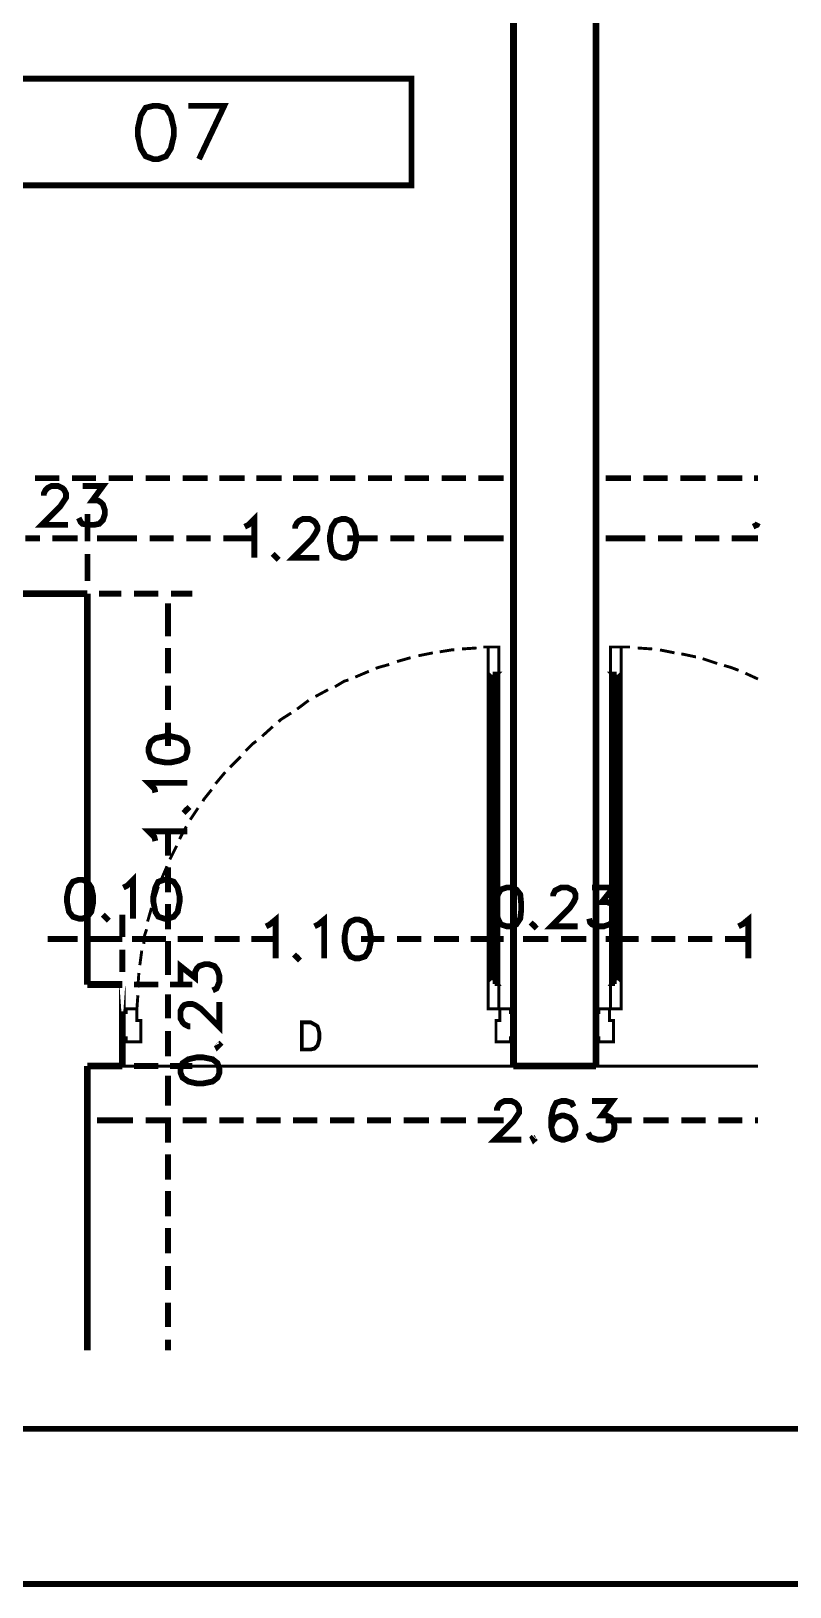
# Model space of a CAD drawing. Extents: x 0.2 to 11.4, y 0.2 to 8.2.
# Drawn here: x 8.153 to 9.456, y 0.233 to 2.907 of the extents above; entities that cross this region are included whole.
import ezdxf

# ---------------------------------------------------------------- set-up
doc = ezdxf.new("R2010")
doc.units = 0
doc.layers.get('0').update_dxf_attribs({"linetype": 'CONTINUOUS'})

msp = doc.modelspace()

# ---------------------------------------------------------------- linework, layer by layer
at = {"color": 0}
for points, const_width in [([(0.228353, 0.238336), (11.4183, 0.238336), (11.4183, 8.15169), (0.228353, 8.15169), (0.228353, 0.238336)], 0.01), ([(0.495008, 0.504992), (11.1517, 0.504992), (11.1517, 7.88499), (0.495008, 7.88499), (0.495008, 0.504992)], 0.01), ([(8.80664, 2.82497), (8.80664, 2.64165), (8.01497, 2.64165), (8.01497, 2.82497), (8.80664, 2.82497)], 0.01), ([(8.36333, 2.77832), (8.34999, 2.77501), (8.34169, 2.76167), (8.33664, 2.74001), (8.33664, 2.72667), (8.34169, 2.70503), (8.34999, 2.69168), (8.36333, 2.68668), (8.37169, 2.68668), (8.38499, 2.69168), (8.39333, 2.70503), (8.39833, 2.72667), (8.39833, 2.74001), (8.39333, 2.76167), (8.38499, 2.77501), (8.37169, 2.77832), (8.36333, 2.77832)], 0.01), ([(8.68668, 2.06836), (8.67665, 2.065), (8.66997, 2.05501), (8.66667, 2.03999), (8.66667, 2.03), (8.66997, 2.01335), (8.67665, 2.00499), (8.68668, 2.00168), (8.69336, 2.00168), (8.70167, 2.00499), (8.70833, 2.01335), (8.71164, 2.03), (8.71164, 2.03999), (8.70833, 2.05501), (8.70167, 2.065), (8.69336, 2.06836), (8.68668, 2.06836)], 0.01), ([(8.93832, 1.80333), (8.94336, 1.79833), (8.94835, 1.79833), (8.94835, 1.80333), (8.95665, 1.80333), (8.95665, 1.84831), (8.93832, 1.84831), (8.93832, 1.80333)], 0.005), ([(9.16667, 1.80333), (9.16168, 1.79833), (9.15668, 1.79833), (9.15668, 1.80333), (9.14833, 1.80333), (9.14833, 1.84831), (9.16667, 1.84831), (9.16667, 1.80333)], 0.005), ([(8.95167, 1.27165), (8.95167, 1.80333), (8.94835, 1.80333), (8.94835, 1.27165), (8.95167, 1.27165)], 0.005), ([(9.15332, 1.27165), (9.15332, 1.80333), (9.15668, 1.80333), (9.15668, 1.27165), (9.15332, 1.27165)], 0.005), ([(8.35499, 1.66835), (8.35835, 1.65831), (8.36664, 1.65332), (8.38336, 1.65001), (8.39333, 1.65001), (8.40831, 1.65332), (8.41835, 1.65831), (8.42165, 1.66835), (8.42165, 1.67503), (8.41835, 1.685), (8.40831, 1.69168), (8.39333, 1.69499), (8.38336, 1.69499), (8.36664, 1.69168), (8.35835, 1.685), (8.35499, 1.67503), (8.35499, 1.66835)], 0.01), ([(8.23503, 1.44835), (8.22499, 1.44499), (8.21832, 1.435), (8.215, 1.41997), (8.215, 1.41), (8.21832, 1.39333), (8.22499, 1.38498), (8.23503, 1.38167), (8.24164, 1.38167), (8.25, 1.38498), (8.25667, 1.39333), (8.25999, 1.41), (8.25999, 1.41997), (8.25667, 1.435), (8.25, 1.44499), (8.24164, 1.44835), (8.23503, 1.44835)], 0.01), ([(8.38167, 1.44835), (8.37169, 1.44499), (8.36664, 1.435), (8.36333, 1.41997), (8.36333, 1.41), (8.36664, 1.39333), (8.37169, 1.38498), (8.38167, 1.38167), (8.38835, 1.38167), (8.39833, 1.38498), (8.405, 1.39333), (8.40831, 1.41), (8.40831, 1.41997), (8.405, 1.435), (8.39833, 1.44499), (8.38835, 1.44835), (8.38167, 1.44835)], 0.01), ([(8.97, 1.435), (8.96001, 1.43164), (8.95503, 1.42333), (8.95167, 1.40668), (8.95167, 1.39665), (8.95503, 1.38167), (8.96001, 1.37169), (8.97, 1.36833), (8.97667, 1.36833), (8.98665, 1.37169), (8.99333, 1.38167), (8.99501, 1.39665), (8.99501, 1.40668), (8.99333, 1.42333), (8.98665, 1.43164), (8.97667, 1.435), (8.97, 1.435)], 0.01), ([(8.71001, 1.37999), (8.70167, 1.37668), (8.69499, 1.36833), (8.69168, 1.35167), (8.69168, 1.34169), (8.69499, 1.32666), (8.70167, 1.31668), (8.71001, 1.31331), (8.71669, 1.31331), (8.72667, 1.31668), (8.73335, 1.32666), (8.73665, 1.34169), (8.73665, 1.35167), (8.73335, 1.36833), (8.72667, 1.37668), (8.71669, 1.37999), (8.71001, 1.37999)], 0.01), ([(8.31, 1.26834), (8.31, 1.12831), (8.31, 1.26834)], 0.011667), ([(8.31, 1.26834), (8.31, 1.12831), (8.31, 1.26834)], 0.011667), ([(8.31, 1.26834), (8.31, 1.12831), (8.31, 1.26834)], 0.01), ([(8.31, 1.26834), (8.31, 1.12831), (8.31, 1.26834)], 0.01), ([(8.93832, 1.27333), (8.94336, 1.27832), (8.94835, 1.27832), (8.94835, 1.27165), (8.95665, 1.27165), (8.95665, 1.22667), (8.93832, 1.22667), (8.93832, 1.27333)], 0.005), ([(9.16667, 1.27333), (9.16168, 1.27832), (9.15668, 1.27832), (9.15668, 1.27165), (9.14833, 1.27165), (9.14833, 1.22667), (9.16667, 1.22667), (9.16667, 1.27333)], 0.005), ([(8.34169, 1.18001), (8.34169, 1.16998), (8.31668, 1.16998), (8.31668, 1.17665), (8.31, 1.17665), (8.31, 1.22), (8.31668, 1.22), (8.31668, 1.22667), (8.33501, 1.22667), (8.33501, 1.20665), (8.34169, 1.20665), (8.34169, 1.18001)], 0.005), ([(8.61833, 1.15668), (8.61833, 1.20334), (8.63336, 1.20334), (8.63997, 1.19998), (8.64501, 1.19667), (8.64665, 1.19168), (8.64833, 1.185), (8.64833, 1.17502), (8.64665, 1.16835), (8.64501, 1.16336), (8.63997, 1.15831), (8.63336, 1.15668), (8.61833, 1.15668)], 0.006667), ([(8.95167, 1.18001), (8.95167, 1.16998), (8.97667, 1.16998), (8.97667, 1.17665), (8.98167, 1.17665), (8.98167, 1.22), (8.97667, 1.22), (8.97667, 1.22667), (8.95833, 1.22667), (8.95833, 1.20665), (8.95167, 1.20665), (8.95167, 1.18001)], 0.005), ([(9.15332, 1.18001), (9.15332, 1.16998), (9.12831, 1.16998), (9.12831, 1.17665), (9.12332, 1.17665), (9.12332, 1.22), (9.12831, 1.22), (9.12831, 1.22667), (9.14665, 1.22667), (9.14665, 1.20665), (9.15332, 1.20665), (9.15332, 1.18001)], 0.005), ([(8.41, 1.11664), (8.41336, 1.10834), (8.42333, 1.10167), (8.43832, 1.09831), (8.44835, 1.09831), (8.465, 1.10167), (8.47331, 1.10834), (8.47667, 1.11664), (8.47667, 1.12332), (8.47331, 1.13336), (8.465, 1.13997), (8.44835, 1.14334), (8.43832, 1.14334), (8.42333, 1.13997), (8.41336, 1.13336), (8.41, 1.12332), (8.41, 1.11664)], 0.01)]:
    msp.add_lwpolyline(points, close=True, dxfattribs=dict(at, const_width=const_width))
for points, const_width in [([(8.98167, 1.12831), (8.98167, 5.78836)], 0.011667), ([(8.98167, 1.12831), (8.98167, 5.78836)], 0.01), ([(9.12332, 1.12831), (9.12332, 5.78836)], 0.011667), ([(9.12332, 1.12831), (9.12332, 5.78836)], 0.01), ([(8.42333, 2.77832), (8.48503, 2.77832), (8.44168, 2.68668)], 0.01), ([(8.98167, 2.14833), (8.98167, 2.18001)], 0.01), ([(9.12332, 2.14833), (9.12332, 2.18001)], 0.01), ([(8.20167, 2.13835), (8.16, 2.13835)], 0.01), ([(8.26497, 2.13835), (8.22331, 2.13835)], 0.01), ([(8.32835, 2.13835), (8.28668, 2.13835)], 0.01), ([(8.39165, 2.13835), (8.34999, 2.13835)], 0.01), ([(8.45665, 2.13835), (8.41336, 2.13835)], 0.01), ([(8.52001, 2.13835), (8.47667, 2.13835)], 0.01), ([(8.58333, 2.13835), (8.53999, 2.13835)], 0.01), ([(8.64665, 2.13835), (8.60335, 2.13835)], 0.01), ([(8.71001, 2.13835), (8.66667, 2.13835)], 0.01), ([(8.77333, 2.13835), (8.73167, 2.13835)], 0.01), ([(8.83664, 2.13835), (8.79497, 2.13835)], 0.01), ([(8.90001, 2.13835), (8.85835, 2.13835)], 0.01), ([(8.94835, 2.13835), (8.92165, 2.13835)], 0.01), ([(8.965, 2.13835), (8.94835, 2.13835)], 0.01), ([(9.13997, 2.13835), (9.15668, 2.13835)], 0.01), ([(9.15668, 2.13835), (9.18332, 2.13835)], 0.01), ([(9.20503, 2.13835), (9.24669, 2.13835)], 0.01), ([(9.26833, 2.13835), (9.31168, 2.13835)], 0.01), ([(9.33165, 2.13835), (9.375, 2.13835)], 0.01), ([(9.39501, 2.13835), (9.40169, 2.13835)], 0.01), ([(8.17503, 2.10835), (8.17503, 2.11165), (8.17833, 2.11833), (8.18164, 2.12169), (8.18832, 2.125), (8.19997, 2.125), (8.20665, 2.12169), (8.21001, 2.11833), (8.21332, 2.11165), (8.21332, 2.10499), (8.21001, 2.09999), (8.20335, 2.09), (8.17165, 2.05832), (8.21669, 2.05832)], 0.01), ([(8.24164, 2.125), (8.27669, 2.125), (8.25836, 2.09999), (8.26833, 2.09999), (8.27333, 2.09668), (8.27669, 2.09332), (8.28, 2.08333), (8.28, 2.07667), (8.27669, 2.06668), (8.27001, 2.06), (8.26167, 2.05832), (8.25168, 2.05832), (8.24164, 2.06), (8.23833, 2.06332), (8.23503, 2.06999)], 0.01), ([(8.98167, 2.09332), (8.98167, 2.12668)], 0.01), ([(9.12332, 2.09332), (9.12332, 2.12668)], 0.01), ([(8.25, 2.03), (8.25, 2.07667)], 0.01), ([(8.25, 2.03), (8.25, 2.07667)], 0.01), ([(8.52001, 2.05501), (8.52669, 2.05832), (8.53668, 2.06836), (8.53668, 2.00168)], 0.01), ([(8.60667, 2.05165), (8.60667, 2.05501), (8.61003, 2.06168), (8.61333, 2.065), (8.62001, 2.06836), (8.63167, 2.06836), (8.63835, 2.065), (8.64165, 2.06168), (8.64501, 2.05501), (8.64501, 2.05003), (8.64165, 2.04335), (8.63499, 2.03331), (8.60335, 2.00168), (8.64833, 2.00168)], 0.01), ([(8.98167, 2.03), (8.98167, 2.07667)], 0.01), ([(9.12332, 2.03), (9.12332, 2.07667)], 0.01), ([(9.39333, 2.05501), (9.40001, 2.05832), (9.40169, 2.06168)], 0.01), ([(8.14333, 2.035), (8.16835, 2.035)], 0.01), ([(8.19, 2.035), (8.21669, 2.035)], 0.01), ([(8.23335, 2.035), (8.21669, 2.035)], 0.01), ([(8.26665, 2.035), (8.28331, 2.035)], 0.01), ([(8.28331, 2.035), (8.33501, 2.035)], 0.01), ([(8.35667, 2.035), (8.39833, 2.035)], 0.01), ([(8.41997, 2.035), (8.46164, 2.035)], 0.01), ([(8.48335, 2.035), (8.53668, 2.035)], 0.01), ([(8.74832, 2.035), (8.69667, 2.035)], 0.01), ([(8.81168, 2.035), (8.77001, 2.035)], 0.01), ([(8.875, 2.035), (8.83333, 2.035)], 0.01), ([(8.94835, 2.035), (8.89665, 2.035)], 0.01), ([(8.965, 2.035), (8.94835, 2.035)], 0.01), ([(9.13997, 2.035), (9.15668, 2.035)], 0.01), ([(9.15668, 2.035), (9.20833, 2.035)], 0.01), ([(9.22999, 2.035), (9.27165, 2.035)], 0.01), ([(9.29335, 2.035), (9.33501, 2.035)], 0.01), ([(9.35667, 2.035), (9.40169, 2.035)], 0.01), ([(8.25, 1.96164), (8.25, 2.00836)], 0.01), ([(8.25, 1.96164), (8.25, 2.00836)], 0.01), ([(8.57497, 2.00836), (8.57167, 2.00499), (8.57497, 2.00168), (8.57835, 2.00499)], 0.01), ([(8.98167, 1.96164), (8.98167, 2.00836)], 0.01), ([(9.12332, 1.96164), (9.12332, 2.00836)], 0.01), ([(8.25, 1.94), (6.44168, 1.94)], 0.011667), ([(8.25, 1.94), (6.44168, 1.94)], 0.011667), ([(8.25, 1.94), (6.44168, 1.94)], 0.01), ([(8.25, 1.94), (6.44168, 1.94)], 0.01), ([(8.25, 1.94), (8.25, 1.26834)], 0.011667), ([(8.25, 1.94), (8.25, 1.26834)], 0.011667), ([(8.25, 1.94), (8.25, 1.26834)], 0.01), ([(8.25, 1.94), (8.25, 1.26834)], 0.01), ([(8.27001, 1.94), (8.30832, 1.94)], 0.01), ([(8.33003, 1.94), (8.37169, 1.94)], 0.01), ([(8.38835, 1.92333), (8.38835, 1.90668)], 0.01), ([(8.39333, 1.94), (8.43001, 1.94)], 0.01), ([(8.38835, 1.90668), (8.38835, 1.86664)], 0.01), ([(8.38835, 1.84668), (8.38835, 1.80333)], 0.01), ([(8.85499, 1.84), (8.875, 1.84332), (8.87999, 1.84332)], 0.005), ([(8.89333, 1.845), (8.91835, 1.84668)], 0.005), ([(8.93001, 1.84831), (8.93832, 1.84831)], 0.005), ([(9.18164, 1.84831), (9.16667, 1.84831)], 0.005), ([(9.22, 1.845), (9.19499, 1.84668)], 0.005), ([(9.25836, 1.83832), (9.23335, 1.84332)], 0.005), ([(8.74501, 1.81168), (8.75, 1.81332), (8.76833, 1.81836)], 0.005), ([(8.78168, 1.82335), (8.80501, 1.83003)], 0.005), ([(8.81836, 1.83333), (8.84332, 1.83832)], 0.005), ([(9.29497, 1.83165), (9.29335, 1.83165), (9.27001, 1.83664)], 0.005), ([(9.33165, 1.81999), (9.30664, 1.82835)], 0.005), ([(9.36833, 1.80832), (9.35499, 1.81332), (9.34332, 1.81668)], 0.005), ([(8.67503, 1.78), (8.69168, 1.78999), (8.69835, 1.79167)], 0.005), ([(8.71001, 1.79665), (8.73335, 1.80664)], 0.005), ([(8.93832, 1.80333), (8.93832, 1.27333)], 0.005), ([(8.94336, 1.79833), (8.94336, 1.27832)], 0.005), ([(8.95665, 1.80333), (8.95665, 1.79833), (8.95167, 1.79833), (8.95167, 1.80333), (8.95665, 1.80333), (8.95167, 1.79833)], 0.005), ([(8.95167, 1.80333), (8.95665, 1.79833), (8.95665, 1.27501)], 0.005), ([(9.14833, 1.80333), (9.14833, 1.79833), (9.15332, 1.79833), (9.15332, 1.80333), (9.14833, 1.80333), (9.15332, 1.79833)], 0.005), ([(9.15332, 1.80333), (9.14833, 1.79833), (9.14833, 1.27501)], 0.005), ([(9.16168, 1.79833), (9.16168, 1.27832)], 0.005), ([(9.16667, 1.80333), (9.16667, 1.27333)], 0.005), ([(9.40169, 1.79335), (9.37999, 1.80333)], 0.005), ([(8.38835, 1.78168), (8.38835, 1.74001)], 0.01), ([(8.64165, 1.76335), (8.66336, 1.77501)], 0.005), ([(8.61003, 1.74164), (8.62999, 1.75667)], 0.005), ([(8.38835, 1.71832), (8.38835, 1.67833)], 0.01), ([(8.55003, 1.69499), (8.56836, 1.71164)], 0.005), ([(8.57835, 1.72), (8.58165, 1.72331), (8.59999, 1.73503)], 0.005), ([(8.52165, 1.66997), (8.53331, 1.68164), (8.53999, 1.68668)], 0.005), ([(8.49501, 1.64165), (8.51335, 1.66)], 0.005), ([(8.47, 1.61333), (8.48665, 1.63336)], 0.005), ([(8.36664, 1.59831), (8.36501, 1.60499), (8.35499, 1.61501), (8.42165, 1.61501)], 0.01), ([(8.44835, 1.58333), (8.44997, 1.58664), (8.46332, 1.60335)], 0.005), ([(8.41499, 1.56999), (8.41835, 1.56668), (8.42165, 1.56999), (8.41835, 1.57335)], 0.01), ([(8.42665, 1.55165), (8.44, 1.57167)], 0.005), ([(8.36664, 1.51497), (8.36501, 1.52165), (8.35499, 1.53168), (8.42165, 1.53168)], 0.01), ([(8.38835, 1.49001), (8.38835, 1.53)], 0.01), ([(8.40831, 1.51833), (8.41499, 1.53168), (8.41997, 1.53999)], 0.005), ([(8.39165, 1.48335), (8.40332, 1.50667)], 0.005), ([(8.37668, 1.44835), (8.38667, 1.47168)], 0.005), ([(8.38835, 1.42665), (8.38835, 1.47)], 0.01), ([(8.31168, 1.435), (8.31836, 1.43832), (8.32835, 1.44835), (8.32835, 1.38167)], 0.01), ([(8.36333, 1.41336), (8.36501, 1.41499), (8.37169, 1.43668)], 0.005), ([(9.05003, 1.41997), (9.05003, 1.42333), (9.05333, 1.43001), (9.05664, 1.43164), (9.06332, 1.435), (9.07497, 1.435), (9.08165, 1.43164), (9.08501, 1.43001), (9.08832, 1.42333), (9.08832, 1.41667), (9.08501, 1.41), (9.07835, 1.40001), (9.04665, 1.36833), (9.09169, 1.36833)], 0.01), ([(9.11664, 1.435), (9.15332, 1.435), (9.13336, 1.41), (9.14333, 1.41), (9.15001, 1.40668), (9.15332, 1.40332), (9.155, 1.39333), (9.155, 1.38835), (9.15332, 1.37831), (9.14665, 1.37169), (9.13667, 1.36833), (9.12668, 1.36833), (9.11664, 1.37169), (9.11333, 1.375), (9.11165, 1.38167)], 0.01), ([(8.25, 1.34999), (8.25, 1.38835)], 0.01), ([(8.28331, 1.38835), (8.28, 1.38498), (8.28331, 1.38167), (8.28668, 1.38498)], 0.01), ([(8.31, 1.34999), (8.31, 1.38835)], 0.01), ([(8.31, 1.34999), (8.31, 1.38835)], 0.01), ([(8.35335, 1.37668), (8.36003, 1.40001)], 0.005), ([(8.38835, 1.36334), (8.38835, 1.40668)], 0.01), ([(8.55664, 1.36833), (8.56332, 1.37169), (8.57335, 1.37999), (8.57335, 1.31331)], 0.01), ([(8.63997, 1.36833), (8.64665, 1.37169), (8.65668, 1.37999), (8.65668, 1.31331)], 0.01), ([(8.98167, 1.34999), (8.98167, 1.38835)], 0.01), ([(8.98167, 1.34999), (8.98167, 1.38835)], 0.01), ([(9.12332, 1.34999), (9.12332, 1.38835)], 0.01), ([(9.12332, 1.34999), (9.12332, 1.38835)], 0.01), ([(9.36833, 1.36833), (9.375, 1.37169), (9.38499, 1.37999), (9.38499, 1.31331)], 0.01), ([(8.34668, 1.33832), (8.34831, 1.35335), (8.35167, 1.36334)], 0.005), ([(9.01833, 1.375), (9.01497, 1.37169), (9.01833, 1.36833), (9.02165, 1.37169)], 0.01), ([(8.21669, 1.34668), (8.18164, 1.34668)], 0.01), ([(8.23335, 1.34668), (8.21669, 1.34668)], 0.01), ([(8.25, 1.34668), (8.31, 1.34668)], 0.01), ([(8.32667, 1.34668), (8.345, 1.34668)], 0.01), ([(8.32667, 1.34668), (8.345, 1.34668)], 0.01), ([(8.345, 1.34668), (8.37831, 1.34668)], 0.01), ([(8.345, 1.34668), (8.38499, 1.34668)], 0.01), ([(8.38835, 1.30333), (8.38835, 1.34332)], 0.01), ([(8.405, 1.34668), (8.44835, 1.34668)], 0.01), ([(8.46832, 1.34668), (8.51167, 1.34668)], 0.01), ([(8.53168, 1.34668), (8.57167, 1.34668)], 0.01), ([(8.75999, 1.34668), (8.72, 1.34668)], 0.01), ([(8.82335, 1.34668), (8.78168, 1.34668)], 0.01), ([(8.88835, 1.34668), (8.845, 1.34668)], 0.01), ([(8.94835, 1.34668), (8.90831, 1.34668)], 0.01), ([(8.965, 1.34668), (8.94835, 1.34668)], 0.01), ([(8.99832, 1.34668), (9.01665, 1.34668)], 0.01), ([(9.01665, 1.34668), (9.04167, 1.34668)], 0.01), ([(9.06332, 1.34668), (9.09, 1.34668)], 0.01), ([(9.10667, 1.34668), (9.09, 1.34668)], 0.01), ([(9.13997, 1.34668), (9.15668, 1.34668)], 0.01), ([(9.15668, 1.34668), (9.19667, 1.34668)], 0.01), ([(9.21832, 1.34668), (9.25999, 1.34668)], 0.01), ([(9.28168, 1.34668), (9.32335, 1.34668)], 0.01), ([(9.345, 1.34668), (9.38499, 1.34668)], 0.01), ([(8.25, 1.28998), (8.25, 1.32834)], 0.01), ([(8.31, 1.28998), (8.31, 1.32834)], 0.01), ([(8.31, 1.28998), (8.31, 1.32834)], 0.01), ([(8.34, 1.30165), (8.34332, 1.32666)], 0.005), ([(8.41, 1.26497), (8.41, 1.30002), (8.435, 1.28), (8.435, 1.28998), (8.43832, 1.29666), (8.44168, 1.30002), (8.45167, 1.30333), (8.45833, 1.30333), (8.46832, 1.30002), (8.47331, 1.29335), (8.47667, 1.28331), (8.47667, 1.27333), (8.47331, 1.26497), (8.47168, 1.26166), (8.465, 1.25836)], 0.01), ([(8.61165, 1.31999), (8.60835, 1.31668), (8.61165, 1.31331), (8.61501, 1.31668)], 0.01), ([(8.98167, 1.28998), (8.98167, 1.32834)], 0.01), ([(8.98167, 1.28998), (8.98167, 1.32834)], 0.01), ([(9.12332, 1.28998), (9.12332, 1.32834)], 0.01), ([(9.12332, 1.28998), (9.12332, 1.32834)], 0.01), ([(8.33664, 1.26335), (8.33832, 1.28836)], 0.005), ([(8.38835, 1.28499), (8.38835, 1.30333)], 0.01), ([(8.31, 1.26834), (8.25, 1.26834)], 0.011667), ([(8.31, 1.26834), (8.25, 1.26834)], 0.011667), ([(8.31, 1.26834), (8.25, 1.26834)], 0.01), ([(8.31, 1.26834), (8.25, 1.26834)], 0.01), ([(8.27001, 1.26834), (8.30832, 1.26834)], 0.01), ([(8.33003, 1.26834), (8.37169, 1.26834)], 0.01), ([(8.33165, 1.26834), (8.37001, 1.26834)], 0.01), ([(8.38835, 1.25168), (8.38835, 1.23503)], 0.01), ([(8.39165, 1.26834), (8.43001, 1.26834)], 0.01), ([(8.39333, 1.26834), (8.43001, 1.26834)], 0.01), ([(8.95665, 1.26834), (8.95665, 1.27501), (8.95167, 1.27501), (8.95167, 1.26834), (8.95665, 1.26834), (8.95167, 1.27501)], 0.005), ([(8.95167, 1.26834), (8.95665, 1.27501)], 0.005), ([(9.14833, 1.26834), (9.14833, 1.27501), (9.15332, 1.27501), (9.15332, 1.26834), (9.14833, 1.26834), (9.15332, 1.27501)], 0.005), ([(9.15332, 1.26834), (9.14833, 1.27501)], 0.005), ([(8.33501, 1.22667), (8.33664, 1.25)], 0.005), ([(8.38835, 1.21002), (8.38835, 1.23503)], 0.01), ([(8.42665, 1.19667), (8.42333, 1.19667), (8.41667, 1.19998), (8.41336, 1.20334), (8.41, 1.21002), (8.41, 1.22331), (8.41336, 1.22998), (8.41667, 1.23334), (8.42333, 1.23503), (8.43001, 1.23503), (8.435, 1.23334), (8.44499, 1.22667), (8.47667, 1.19499), (8.47667, 1.23834)], 0.01), ([(8.38835, 1.16168), (8.38835, 1.18831)], 0.01), ([(8.38835, 1.14502), (8.38835, 1.16168)], 0.01), ([(8.47168, 1.16498), (8.47331, 1.16168), (8.47667, 1.16498), (8.47331, 1.16835)], 0.01), ([(8.25, 1.12831), (8.25, 0.639974)], 0.011667), ([(8.31, 1.12831), (8.25, 1.12831)], 0.011667), ([(8.31, 1.12831), (8.25, 1.12831)], 0.011667), ([(8.25, 1.12831), (8.25, 0.639974)], 0.01), ([(8.31, 1.12831), (8.25, 1.12831)], 0.01), ([(8.31, 1.12831), (8.25, 1.12831)], 0.01), ([(8.27001, 1.12831), (8.30832, 1.12831)], 0.01), ([(8.31, 1.12831), (8.98167, 1.12831)], 0.005), ([(8.33003, 1.12831), (8.37169, 1.12831)], 0.01), ([(8.33165, 1.12831), (8.37001, 1.12831)], 0.01), ([(8.39165, 1.12831), (8.43001, 1.12831)], 0.01), ([(8.39333, 1.12831), (8.43001, 1.12831)], 0.01), ([(9.12332, 1.12831), (8.98167, 1.12831)], 0.011667), ([(8.98167, 1.12831), (9.12332, 1.12831)], 0.011667), ([(8.98167, 1.12831), (9.12332, 1.12831)], 0.011667), ([(9.12332, 1.12831), (8.98167, 1.12831)], 0.011667), ([(9.12332, 1.12831), (8.98167, 1.12831)], 0.01), ([(8.98167, 1.12831), (9.12332, 1.12831)], 0.01), ([(8.98167, 1.12831), (9.12332, 1.12831)], 0.01), ([(9.12332, 1.12831), (8.98167, 1.12831)], 0.01), ([(9.40169, 1.12831), (9.12332, 1.12831)], 0.005), ([(8.25, 1.10666), (8.25, 1.06)], 0.01), ([(8.38835, 1.11165), (8.38835, 1.095)], 0.01), ([(8.38835, 1.095), (8.38835, 1.06)], 0.01), ([(8.95335, 1.05165), (8.95335, 1.05501), (8.95665, 1.06169), (8.96001, 1.065), (8.96669, 1.06836), (8.97835, 1.06836), (8.98503, 1.065), (8.98833, 1.06169), (8.99164, 1.05501), (8.99164, 1.04834), (8.98833, 1.04335), (8.98167, 1.03331), (8.94997, 1.00168), (8.99501, 1.00168)], 0.01), ([(9.08501, 1.05832), (9.08165, 1.065), (9.07167, 1.06836), (9.065, 1.06836), (9.05501, 1.065), (9.05003, 1.05501), (9.04665, 1.03998), (9.04665, 1.02333), (9.05003, 1.00998), (9.05501, 1.00499), (9.065, 1.00168), (9.06836, 1.00168), (9.07835, 1.00499), (9.08501, 1.00998), (9.08832, 1.02002), (9.08832, 1.02333), (9.08501, 1.03331), (9.07835, 1.03998), (9.06836, 1.04335), (9.065, 1.04335), (9.05501, 1.03998), (9.05003, 1.03331), (9.04665, 1.02333)], 0.01), ([(9.11664, 1.06836), (9.15169, 1.06836), (9.13336, 1.04335), (9.14165, 1.04335), (9.14833, 1.03998), (9.15169, 1.03668), (9.155, 1.02669), (9.155, 1.02002), (9.15169, 1.00998), (9.14501, 1.00499), (9.13499, 1.00168), (9.12668, 1.00168), (9.11664, 1.00499), (9.11333, 1.00667), (9.11003, 1.01335)], 0.01), ([(8.25, 1.03998), (8.25, 0.993326)], 0.01), ([(8.38835, 1.03998), (8.38835, 0.99669)], 0.01), ([(8.26665, 1.03499), (8.28331, 1.03499)], 0.01), ([(8.28331, 1.03499), (8.32835, 1.03499)], 0.01), ([(8.34999, 1.03499), (8.39165, 1.03499)], 0.01), ([(8.41336, 1.03499), (8.45503, 1.03499)], 0.01), ([(8.47667, 1.03499), (8.51833, 1.03499)], 0.01), ([(8.53999, 1.03499), (8.58165, 1.03499)], 0.01), ([(8.60335, 1.03499), (8.64501, 1.03499)], 0.01), ([(8.66667, 1.03499), (8.70833, 1.03499)], 0.01), ([(8.72999, 1.03499), (8.77165, 1.03499)], 0.01), ([(8.79335, 1.03499), (8.83664, 1.03499)], 0.01), ([(8.85667, 1.03499), (8.90001, 1.03499)], 0.01), ([(8.91997, 1.03499), (8.965, 1.03499)], 0.01), ([(9.185, 1.03499), (9.13997, 1.03499)], 0.01), ([(9.24832, 1.03499), (9.20503, 1.03499)], 0.01), ([(9.31168, 1.03499), (9.27001, 1.03499)], 0.01), ([(9.375, 1.03499), (9.33333, 1.03499)], 0.01), ([(9.40169, 1.03499), (9.39665, 1.03499)], 0.01), ([(9.01665, 1.00667), (9.01497, 1.00499), (9.01665, 1.00168), (9.02001, 1.00499)], 0.01), ([(8.38835, 0.976671), (8.38835, 0.933322)], 0.01), ([(8.38835, 0.913357), (8.38835, 0.870008)], 0.01), ([(8.38835, 0.849989), (8.38835, 0.80664)], 0.01), ([(8.38835, 0.784993), (8.38835, 0.743326)], 0.01), ([(8.38835, 0.721679), (8.38835, 0.680012)], 0.01), ([(8.38835, 0.658311), (8.38835, 0.639974)], 0.01)]:
    msp.add_lwpolyline(points, dxfattribs=dict(at, const_width=const_width))

doc.saveas('drawing.dxf')
